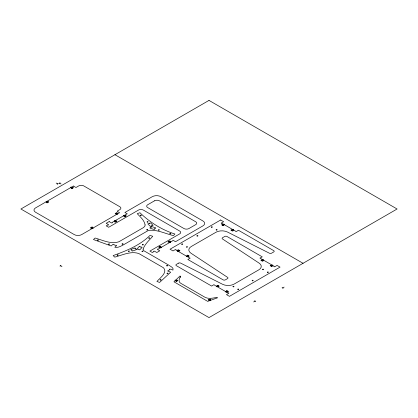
<?xml version="1.0" encoding="UTF-8"?>
<svg xmlns="http://www.w3.org/2000/svg" width="418" height="418" viewBox="0 0 418 418"><rect width="100%" height="100%" fill="white"/><g stroke="black" fill="none" stroke-linecap="round" stroke-linejoin="round"><path stroke-width="0.63" d="M180.095 277.353L180.67 276.408L179.959 275.995L173.94 281.784L207.673 301.368L217.595 297.788L216.864 297.37C213.112 298.081 208.906 299.163 205.275 297.438L180.592 283.19C177.916 281.758 179.28 278.273 180.67 276.408M176.406 281.178L177.185 280.426M57.151 184.223L58.222 183.606M59.032 183.429L60.103 182.812M47.093 202.531L48.164 201.915M71.781 188.283L72.852 187.661M91.03 227.899L92.101 227.282M115.713 213.645L116.784 213.028M115.363 221.853L116.434 221.237M124.616 216.508L125.693 215.892M59.952 266.067L61.023 265.446M159.295 247.221L160.366 246.599M168.553 241.876L169.624 241.254M177.342 250.863L177.916 250.34A0.522 0.303 0 0 1 177.916 249.912A0.522 0.303 0 0 1 178.658 249.912L179.73 250.528A0.522 0.303 0 0 1 179.73 250.957A0.522 0.303 0 0 1 178.993 250.957L178.084 251.291M223.505 224.215L222.595 224.544A0.522 0.303 0 0 0 221.853 224.544A0.522 0.303 0 0 0 221.853 224.973L222.925 225.595A0.522 0.303 0 0 0 223.667 225.595A0.522 0.303 0 0 0 223.667 225.166L224.241 224.638M177.321 251.302L178.826 250.434M222.757 225.072L224.262 224.2M186.6 256.208L187.175 255.685A0.522 0.303 0 0 1 187.175 255.257A0.522 0.303 0 0 1 187.917 255.257L188.988 255.873A0.522 0.303 0 0 1 188.988 256.302A0.522 0.303 0 0 1 188.246 256.302L187.337 256.636M232.758 229.555L231.849 229.89A0.522 0.303 0 0 0 231.112 229.89A0.522 0.303 0 0 0 231.112 230.318L232.183 230.94A0.522 0.303 0 0 0 232.92 230.94A0.522 0.303 0 0 0 232.92 230.511L233.5 229.984M186.574 256.647L188.084 255.779M232.016 230.412L233.521 229.545M216.587 286.351L217.161 285.823A0.522 0.303 0 0 1 217.161 285.395A0.522 0.303 0 0 1 217.903 285.395L218.975 286.016A0.522 0.303 0 0 1 218.975 286.445A0.522 0.303 0 0 1 218.238 286.445L217.329 286.779M262.75 259.698L261.84 260.033A0.522 0.303 0 0 0 261.098 260.033A0.522 0.303 0 0 0 261.098 260.461L262.17 261.078A0.522 0.303 0 0 0 262.912 261.078A0.522 0.303 0 0 0 262.912 260.649L263.486 260.127M216.566 286.79L218.071 285.922M262.002 260.555L263.507 259.688M225.845 291.696L226.42 291.168A0.522 0.303 0 0 1 226.42 290.74A0.522 0.303 0 0 1 227.162 290.74L228.233 291.362A0.522 0.303 0 0 1 228.233 291.79A0.522 0.303 0 0 1 227.491 291.79L226.582 292.119M272.003 265.043L271.094 265.378A0.522 0.303 0 0 0 270.357 265.378A0.522 0.303 0 0 0 270.357 265.806L271.428 266.423A0.522 0.303 0 0 0 272.165 266.423A0.522 0.303 0 0 0 272.165 265.994L272.745 265.472M225.819 292.135L227.324 291.262M271.261 265.9L272.766 265.033M253.653 301.958L255.158 301.085M282.636 287.965L284.141 287.098M208.781 299.889L210.082 299.44M175.717 280.076L176.736 280.274A0.522 0.303 0 0 1 177.457 280.17A0.522 0.303 0 0 1 177.634 280.582L176.856 281.335A0.522 0.303 0 0 1 176.135 281.439A0.522 0.303 0 0 1 175.957 281.021L175.179 280.593M174.97 280.17L176.798 280.802M114.95 154.702L303.05 263.298M222.224 224.759L223.296 225.38M231.478 230.104L232.554 230.726M261.469 260.247L262.541 260.863M270.723 265.592L271.799 266.209M282.098 287.657L283.169 288.274M124.412 215.343L125.322 215.678A0.522 0.303 0 0 1 126.058 215.678A0.522 0.303 0 0 1 126.058 216.106L124.987 216.723A0.522 0.303 0 0 1 124.251 216.723A0.522 0.303 0 0 1 124.251 216.294L123.671 215.772M170.57 241.996L169.995 241.468A0.522 0.303 0 0 0 169.995 241.04A0.522 0.303 0 0 0 169.253 241.04L168.182 241.661A0.522 0.303 0 0 0 168.182 242.09A0.522 0.303 0 0 0 168.924 242.09L169.833 242.419M123.65 215.333L125.154 216.2M169.086 241.567L170.596 242.435M71.572 187.118L72.481 187.452A0.522 0.303 0 0 1 73.223 187.452A0.522 0.303 0 0 1 73.223 187.875L72.152 188.497A0.522 0.303 0 0 1 71.41 188.497A0.522 0.303 0 0 1 71.41 188.069L70.83 187.546M117.735 213.765L117.155 213.243A0.522 0.303 0 0 0 117.155 212.814A0.522 0.303 0 0 0 116.413 212.814L115.342 213.436A0.522 0.303 0 0 0 115.342 213.859A0.522 0.303 0 0 0 116.084 213.859L116.993 214.194M70.809 187.102L72.314 187.975M116.251 213.337L117.756 214.209M178.287 250.126L179.359 250.743M187.546 255.471L188.617 256.088M59.57 183.121L61.075 183.993M56.179 183.042L57.684 183.915M254.619 300.777L255.691 301.394M115.154 220.688L116.063 221.023A0.522 0.303 0 0 1 116.805 221.023A0.522 0.303 0 0 1 116.805 221.446L115.734 222.068A0.522 0.303 0 0 1 114.992 222.068A0.522 0.303 0 0 1 114.992 221.639L114.412 221.117M161.317 247.336L160.737 246.813A0.522 0.303 0 0 0 160.737 246.385A0.522 0.303 0 0 0 160 246.385L158.924 247.007A0.522 0.303 0 0 0 158.924 247.435A0.522 0.303 0 0 0 159.666 247.435L160.575 247.764M114.391 220.673L115.896 221.545M159.833 246.907L161.338 247.78M217.532 285.609L218.604 286.231M226.791 290.954L227.862 291.576M46.889 201.366L47.798 201.701A0.522 0.303 0 0 1 48.535 201.701A0.522 0.303 0 0 1 48.535 202.129L47.464 202.746A0.522 0.303 0 0 1 46.722 202.746A0.522 0.303 0 0 1 46.722 202.322L46.147 201.795M93.047 228.019L92.472 227.496A0.522 0.303 0 0 0 92.472 227.068A0.522 0.303 0 0 0 91.73 227.068L90.659 227.685A0.522 0.303 0 0 0 90.659 228.113A0.522 0.303 0 0 0 91.401 228.113L92.31 228.447M46.126 201.356L47.631 202.223M91.563 227.591L93.068 228.458M60.485 265.759L61.989 266.627M210.682 300.281L210.348 299.696A0.522 0.303 0 0 0 210.531 299.283A0.522 0.303 0 0 0 209.81 299.178L208.509 299.628A0.522 0.303 0 0 0 208.331 300.046A0.522 0.303 0 0 0 209.052 300.15L209.794 300.605M209.434 299.664L210.531 300.72M143.123 249.097L143.175 250.048L143.708 250.659L168.391 264.913C169.927 266.151 174.087 267.567 172.947 270.085L170.283 269.124A0.57 0.329 0 0 0 169.515 269.218A0.57 0.329 0 0 0 169.645 269.667L168.579 270.65A0.57 0.329 0 0 0 167.827 270.78A0.57 0.329 0 0 0 168.015 271.219L170.68 272.181L159.592 282.427L156.928 281.466C159.76 278.158 168.099 272.4 163.454 267.76L138.771 253.512C130.808 250.863 122.406 255.069 114.762 257.148L113.147 255.591C126.304 250.831 139.899 245.434 149.994 235.397L152.742 236.28C149.278 240.272 144.879 243.966 143.123 249.097M145.103 224.926L144.863 226.159L143.541 227.538L118.853 241.792C110.963 244.446 102.65 240.167 95.116 238.02L93.454 239.561L111.198 245.962L112.865 244.425A0.57 0.329 0 0 1 113.628 244.316A0.57 0.329 0 0 1 113.853 244.749L115.556 245.366A0.57 0.329 0 0 1 116.329 245.288A0.57 0.329 0 0 1 116.491 245.732L114.83 247.273C118.022 248.02 121.074 246.05 123.791 244.64L148.479 230.391C156.959 229.351 165.267 233.641 173.386 235.606L174.912 234.017C161.766 229.848 149.827 222.308 139.936 212.746L137.24 213.676C140.307 216.968 144.372 220.234 145.103 224.926M151.206 227.152L150.736 227.638A0.57 0.329 0 0 0 149.994 227.789A0.57 0.329 0 0 0 150.224 228.223L153.892 229.398A0.57 0.329 0 0 0 154.65 229.278A0.57 0.329 0 0 0 154.477 228.834L154.947 228.348A0.57 0.329 0 0 0 155.689 228.197A0.57 0.329 0 0 0 155.454 227.763L151.791 226.593A0.57 0.329 0 0 0 151.034 226.708A0.57 0.329 0 0 0 151.206 227.152M139.163 246.63L137.13 248.747A0.57 0.329 0 0 0 137.334 249.185A0.57 0.329 0 0 0 138.102 249.086L138.943 249.353A0.57 0.329 0 0 0 139.204 249.781A0.57 0.329 0 0 0 139.957 249.65L141.989 247.534A0.57 0.329 0 0 0 141.786 247.095A0.57 0.329 0 0 0 141.018 247.195L140.176 246.923A0.57 0.329 0 0 0 139.915 246.495A0.57 0.329 0 0 0 139.163 246.63M209 100.404L20.9 209L209 317.596L397.1 209L209 100.404M73.427 186.047L35.509 207.939A5.235 3.025 0 0 0 35.509 212.213L74.263 234.587A5.235 3.025 0 0 0 81.672 234.587L119.585 212.699L117.427 211.451A0.522 0.303 0 0 1 117.427 211.022L119.872 209.611A3.49 2.017 0 0 0 119.872 206.764L83.704 185.885A3.49 2.017 0 0 0 78.772 185.885L76.327 187.295A0.522 0.303 0 0 1 75.585 187.295L73.427 186.047M109.161 221.582L106.198 223.296L108.419 224.576A0.522 0.303 0 0 1 108.419 225.004A0.522 0.303 0 0 1 107.677 225.004L106.198 225.861L108.664 227.282L138.447 210.092A3.49 2.017 0 0 1 143.384 210.092L179.672 231.039A3.49 2.017 0 0 1 179.672 233.892L149.89 251.082L152.361 252.509L153.84 251.657A0.522 0.303 0 0 1 153.84 251.228A0.522 0.303 0 0 1 154.582 251.228L156.802 252.509L159.765 250.8L157.544 249.515A0.522 0.303 0 0 1 157.544 249.091A0.522 0.303 0 0 1 158.281 249.091L172.587 240.831A0.7 0.402 0 0 1 173.287 240.428A0.7 0.402 0 0 1 173.987 240.831L175.508 241.708L202.871 225.908A6.108 3.527 0 0 0 202.871 220.923L160.909 196.695A6.108 3.527 0 0 0 152.267 196.695L124.904 212.49L126.429 213.373A0.7 0.402 0 0 1 127.124 213.776A0.7 0.402 0 0 1 126.429 214.178L112.123 222.439A0.522 0.303 0 0 1 112.123 222.867A0.522 0.303 0 0 1 111.381 222.867L109.161 221.582M154.493 200.828L147.7 204.747A3.49 2.017 0 0 0 147.7 207.594L183.988 228.547A3.49 2.017 0 0 0 188.926 228.547L195.713 224.628A3.49 2.017 0 0 0 195.713 221.775L159.43 200.828A3.49 2.017 0 0 0 154.493 200.828M220.647 219.999L170.042 249.217L173.005 250.925L175.226 249.64A0.522 0.303 0 0 1 175.962 249.64A0.522 0.303 0 0 1 175.962 250.069L189.354 257.801A0.7 0.402 0 0 1 190.054 258.204A0.7 0.402 0 0 1 189.354 258.606L187.834 259.484L223.134 279.867A1.573 0.909 0 0 0 225.354 279.867L227.523 278.613A1.573 0.909 0 0 0 227.596 277.374L190.895 253.156A8.444 4.875 0 0 1 191.277 246.5L215.944 232.262A8.444 4.875 0 0 1 227.476 232.037L269.422 253.224A1.573 0.909 0 0 0 271.564 253.188L273.738 251.934A1.573 0.909 0 0 0 273.738 250.648L238.438 230.271L236.912 231.149A0.7 0.402 0 0 1 236.217 231.551A0.7 0.402 0 0 1 235.517 231.149L222.125 223.421A0.522 0.303 0 0 1 221.383 223.421A0.522 0.303 0 0 1 221.383 222.993L223.609 221.707L220.647 219.999M178.523 263.152L176.349 264.401A1.573 0.909 0 0 0 176.349 265.686L211.649 286.064L213.175 285.186A0.7 0.402 0 0 1 213.87 284.783A0.7 0.402 0 0 1 214.57 285.186L227.962 292.919A0.522 0.303 0 0 1 228.698 292.919A0.522 0.303 0 0 1 228.698 293.342L226.478 294.627L229.44 296.336L280.044 267.123L277.082 265.409L274.861 266.694A0.522 0.303 0 0 1 274.119 266.694A0.522 0.303 0 0 1 274.119 266.266L260.733 258.533A0.7 0.402 0 0 1 260.033 258.131A0.7 0.402 0 0 1 260.733 257.728L262.253 256.851L226.953 236.468A1.573 0.909 0 0 0 224.732 236.468L222.564 237.722A1.573 0.909 0 0 0 222.491 238.96L259.191 263.178A8.444 4.875 0 0 1 258.81 269.835L234.143 284.073A8.444 4.875 0 0 1 222.611 284.297L180.665 263.11A1.573 0.909 0 0 0 178.523 263.152M149.769 223.431L148.944 223.714A0.57 0.329 0 0 0 148.171 223.63A0.57 0.329 0 0 0 147.993 224.074L150.146 226.143A0.57 0.329 0 0 0 150.914 226.269A0.57 0.329 0 0 0 151.149 225.835L151.969 225.548A0.57 0.329 0 0 0 152.748 225.631A0.57 0.329 0 0 0 152.92 225.187L150.773 223.118A0.57 0.329 0 0 0 150.01 222.993A0.57 0.329 0 0 0 149.769 223.431M134.701 248.093L131.116 249.337A0.57 0.329 0 0 0 130.897 249.776A0.57 0.329 0 0 0 131.654 249.912L132.145 250.387A0.57 0.329 0 0 0 131.999 250.837A0.57 0.329 0 0 0 132.767 250.936L136.357 249.692A0.57 0.329 0 0 0 136.566 249.253A0.57 0.329 0 0 0 135.813 249.118L135.322 248.642A0.57 0.329 0 0 0 135.463 248.193A0.57 0.329 0 0 0 134.701 248.093M97.687 240.376A0.522 0.303 0 0 0 98.507 240.151A0.522 0.303 0 0 0 97.76 239.854A0.522 0.303 0 0 0 97.687 240.376M108.79 244.378A0.522 0.303 0 0 0 109.61 244.154A0.522 0.303 0 0 0 108.863 243.856A0.522 0.303 0 0 0 108.79 244.378M122.296 244.19A0.522 0.303 0 0 0 123.08 243.929A0.522 0.303 0 0 0 122.296 243.668A0.522 0.303 0 0 0 122.296 244.19M146.979 229.937A0.522 0.303 0 0 0 147.768 229.675A0.522 0.303 0 0 0 146.979 229.414A0.522 0.303 0 0 0 146.979 229.937M170.058 233.85A0.522 0.303 0 0 0 170.857 233.599A0.522 0.303 0 0 0 170.084 233.328A0.522 0.303 0 0 0 170.058 233.85M158.61 230.182A0.522 0.303 0 0 0 159.404 229.937A0.522 0.303 0 0 0 158.636 229.66A0.522 0.303 0 0 0 158.61 230.182M147.308 222.115A0.522 0.303 0 0 0 148.092 221.853A0.522 0.303 0 0 0 147.308 221.592A0.522 0.303 0 0 0 147.308 222.115M140.573 215.636A0.522 0.303 0 0 0 141.357 215.369A0.522 0.303 0 0 0 140.573 215.108A0.522 0.303 0 0 0 140.573 215.636M117.39 255.314A0.522 0.303 0 0 0 118.216 255.105A0.522 0.303 0 0 0 117.484 254.797A0.522 0.303 0 0 0 117.39 255.314M128.66 251.443A0.522 0.303 0 0 0 129.444 251.181A0.522 0.303 0 0 0 128.66 250.92A0.522 0.303 0 0 0 128.66 251.443M142.632 244.911A0.522 0.303 0 0 0 143.431 244.661A0.522 0.303 0 0 0 142.658 244.384A0.522 0.303 0 0 0 142.632 244.911M148.98 238.297A0.522 0.303 0 0 0 149.78 238.051A0.522 0.303 0 0 0 149.007 237.774A0.522 0.303 0 0 0 148.98 238.297M142.214 251.636A0.522 0.303 0 0 0 142.998 251.37A0.522 0.303 0 0 0 142.214 251.108A0.522 0.303 0 0 0 142.214 251.636M166.897 265.885A0.522 0.303 0 0 0 167.681 265.623A0.522 0.303 0 0 0 166.897 265.362A0.522 0.303 0 0 0 166.897 265.885M167.21 273.649A0.522 0.303 0 0 0 168.031 273.424A0.522 0.303 0 0 0 167.284 273.126A0.522 0.303 0 0 0 167.21 273.649M160.272 280.06A0.522 0.303 0 0 0 161.092 279.835A0.522 0.303 0 0 0 160.345 279.537A0.522 0.303 0 0 0 160.272 280.06M186.7 247.137A0.522 0.303 0 0 0 187.525 246.928A0.522 0.303 0 0 0 186.794 246.62A0.522 0.303 0 0 0 186.7 247.137M211.524 227.267A0.522 0.303 0 0 0 212.349 227.052A0.522 0.303 0 0 0 211.618 226.744A0.522 0.303 0 0 0 211.524 227.267M216.32 230.036A0.522 0.303 0 0 0 217.146 229.822A0.522 0.303 0 0 0 216.414 229.519A0.522 0.303 0 0 0 216.32 230.036M197.103 236.045A0.522 0.303 0 0 0 197.928 235.83A0.522 0.303 0 0 0 197.197 235.522A0.522 0.303 0 0 0 197.103 236.045M181.898 244.368A0.522 0.303 0 0 0 182.729 244.154A0.522 0.303 0 0 0 181.992 243.851A0.522 0.303 0 0 0 181.898 244.368M233.197 286.805A0.522 0.303 0 0 0 233.981 286.544A0.522 0.303 0 0 0 233.197 286.278A0.522 0.303 0 0 0 233.197 286.805M267.619 272.473A0.522 0.303 0 0 0 268.403 272.212A0.522 0.303 0 0 0 267.619 271.951A0.522 0.303 0 0 0 267.619 272.473M262.776 269.683A0.522 0.303 0 0 0 263.601 269.469A0.522 0.303 0 0 0 262.87 269.166A0.522 0.303 0 0 0 262.776 269.683M252.415 280.797A0.522 0.303 0 0 0 253.198 280.535A0.522 0.303 0 0 0 252.415 280.274A0.522 0.303 0 0 0 252.415 280.797M237.994 289.575A0.522 0.303 0 0 0 238.782 289.313A0.522 0.303 0 0 0 237.994 289.052A0.522 0.303 0 0 0 237.994 289.575"/></g></svg>
